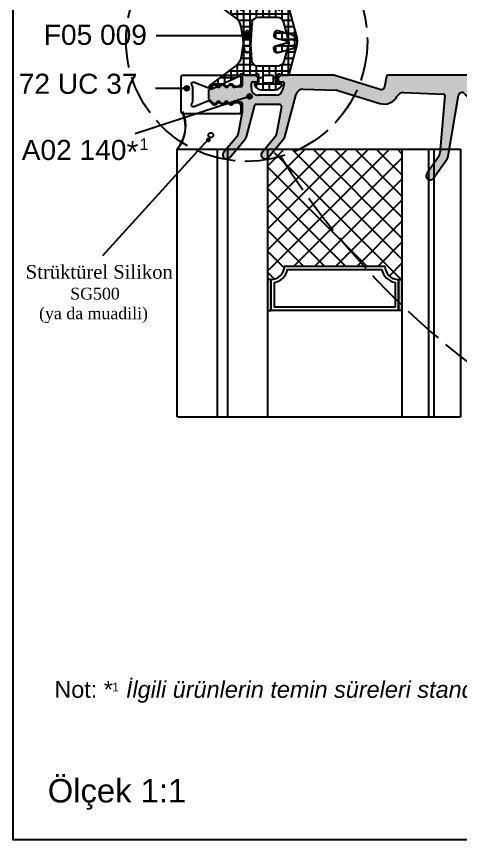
# Model space of a CAD drawing. Header units: millimetres. Extents: x -624 to 1947, y 11274 to 11571.
# Drawn here: x 1231 to 1297.2, y 11274.3 to 11397.2 of the extents above; entities that cross this region are included whole.
import ezdxf

# ---------------------------------------------------------------- set-up
doc = ezdxf.new("R2010")
doc.units = ezdxf.units.MM
doc.linetypes.add('AM_ISO02W050', pattern=[7.5, 6, -1.5])
for name, color, linetype in [('Antet', 7, 'Continuous'), ('FITIL', 11, 'Continuous'), ('Layer1', 7, 'Continuous'), ('nokta', 140, 'Continuous'), ('yazı_numara_k', 11, 'Continuous')]:
    doc.layers.add(name, color=color, linetype=linetype)
doc.styles.get("Standard").update_dxf_attribs({"font": 'arial.ttf'})

# ---------------------------------------------------------------- blocks, each defined once
blk = doc.blocks.new('CAM5V')
at = {"linetype": 'Continuous'}
for points in [[(941.47, -529.89), (941.47, -534.48), (940.97, -534.48), (940.97, -529.89)], [(941.47, -529.89), (941.47, -534.48), (940.97, -534.48), (940.97, -529.89)], [(941.47, -529.89), (941.47, -534.48), (940.97, -534.48), (940.97, -529.89)], [(960.47, -529.89), (960.47, -534.48), (960.97, -534.48), (960.97, -529.89)], [(960.47, -529.89), (960.47, -534.48), (960.97, -534.48), (960.97, -529.89)], [(960.47, -529.89), (960.47, -534.48), (960.97, -534.48), (960.97, -529.89)]]:
    blk.add_hatch(color=4, dxfattribs=at).paths.add_polyline_path(points)
at = {"color": 4}
for p, q in [((927.45, -513.99), (927.45, -553.99)), ((927.45, -513.99), (969.73, -513.99)), ((927.45, -513.99), (927.45, -553.99)), ((927.45, -513.99), (969.73, -513.99)), ((927.45, -513.99), (927.45, -553.99)), ((927.45, -513.99), (969.73, -513.99)), ((933.45, -553.99), (933.45, -513.99)), ((933.45, -553.99), (933.45, -513.99)), ((933.45, -553.99), (933.45, -513.99)), ((934.97, -553.99), (934.97, -513.99)), ((934.97, -553.99), (934.97, -513.99)), ((934.97, -553.99), (934.97, -513.99)), ((940.97, -553.99), (940.97, -513.99)), ((940.97, -553.99), (940.97, -513.99)), ((940.97, -553.99), (940.97, -513.99)), ((960.97, -553.99), (960.97, -513.99)), ((960.97, -553.99), (960.97, -513.99)), ((960.97, -553.99), (960.97, -513.99)), ((964.97, -553.99), (964.97, -513.99)), ((964.97, -553.99), (964.97, -513.99)), ((964.97, -553.99), (964.97, -513.99)), ((965.73, -553.99), (965.73, -513.99)), ((965.73, -553.99), (965.73, -513.99)), ((965.73, -553.99), (965.73, -513.99)), ((969.73, -553.99), (969.73, -513.99)), ((969.73, -553.99), (969.73, -513.99)), ((969.73, -553.99), (969.73, -513.99)), ((927.45, -553.99), (969.73, -553.99)), ((927.45, -553.99), (969.73, -553.99)), ((927.45, -553.99), (969.73, -553.99))]:
    blk.add_line(p, q, dxfattribs=at)
for points in [[(941.47, -529.89), (941.47, -534.48), (940.97, -534.48), (940.97, -529.89)], [(941.47, -529.89), (941.47, -534.48), (940.97, -534.48), (940.97, -529.89)], [(941.47, -529.89), (941.47, -534.48), (940.97, -534.48), (940.97, -529.89)], [(960.47, -529.89), (960.47, -534.49), (960.97, -534.49), (960.97, -529.89)], [(960.47, -529.89), (960.47, -534.48), (960.97, -534.48), (960.97, -529.89)], [(960.47, -529.89), (960.47, -534.49), (960.97, -534.49), (960.97, -529.89)], [(960.47, -529.89), (960.47, -534.48), (960.97, -534.48), (960.97, -529.89)], [(960.47, -529.89), (960.47, -534.49), (960.97, -534.49), (960.97, -529.89)], [(960.47, -529.89), (960.47, -534.48), (960.97, -534.48), (960.97, -529.89)]]:
    blk.add_lwpolyline(points, close=True, dxfattribs=at)
for points in [[(958.47, -536.49, -0.414214), (960.47, -534.49), (960.47, -529.89), (941.47, -529.89), (941.47, -534.49, -0.414214), (943.47, -536.49)], [(958.47, -536.49, -0.414214), (960.47, -534.49), (960.47, -529.89), (941.47, -529.89), (941.47, -534.49, -0.414214), (943.47, -536.49)], [(958.47, -536.49, -0.414214), (960.47, -534.49), (960.47, -529.89), (941.47, -529.89), (941.47, -534.49, -0.414214), (943.47, -536.49)], [(958.02, -535.99, -0.300614), (959.97, -534.04), (959.97, -530.39), (941.97, -530.39), (941.97, -534.04, -0.300614), (943.92, -535.99)], [(958.02, -535.99, -0.300614), (959.97, -534.04), (959.97, -530.39), (941.97, -530.39), (941.97, -534.04, -0.300614), (943.92, -535.99)], [(958.02, -535.99, -0.300614), (959.97, -534.04), (959.97, -530.39), (941.97, -530.39), (941.97, -534.04, -0.300614), (943.92, -535.99)]]:
    blk.add_lwpolyline(points, format="xyb", close=True, dxfattribs=at)
blk = doc.blocks.new('A02140')
blk.add_hatch(color=1).paths.add_polyline_path([(1229.32, 10846.43), (1229.32, 10862.9, 0.36397), (1229.15, 10863.09), (1227.59, 10863.37, -0.450467), (1227.2, 10864.01), (1229.27, 10870.8, 0.074313), (1229.32, 10871.09), (1229.32, 10878.69, 0.131652), (1229.29, 10878.79), (1229.09, 10879.13, 0.267949), (1228.92, 10879.23), (1228.52, 10879.23, 0.414214), (1228.32, 10879.03), (1228.32, 10878.55, -0.486696), (1228.07, 10878.36), (1227.08, 10878.6, -0.345265), (1226.32, 10879.57), (1226.32, 10882.23, -0.414214), (1227.32, 10883.23), (1228.12, 10883.23, -0.414214), (1228.32, 10883.03), (1228.32, 10882.43, 0.414214), (1228.52, 10882.23), (1228.92, 10882.23, 0.267949), (1229.09, 10882.33), (1229.29, 10882.68, 0.131652), (1229.32, 10882.78), (1229.32, 10884.43, 0.414214), (1229.12, 10884.63), (1227.79, 10884.63, -0.388879), (1227.59, 10884.81), (1227.51, 10885.74, -0.221695), (1227.6, 10885.98), (1227.77, 10886.15, 0.414214), (1227.77, 10886.58), (1227.61, 10886.74, -0.414214), (1227.61, 10887.16), (1227.79, 10887.34, 0.414214), (1227.79, 10887.76), (1227.61, 10887.94, -0.414214), (1227.61, 10888.36), (1227.79, 10888.54, 0.414214), (1227.79, 10888.96), (1227.2, 10889.55, 0.197461), (1226.99, 10889.64), (1225.97, 10889.64, 0.197461), (1225.76, 10889.55), (1225.17, 10888.96, 0.414214), (1225.17, 10888.54), (1225.35, 10888.36, -0.414214), (1225.35, 10887.94), (1225.17, 10887.76, 0.414214), (1225.17, 10887.34), (1225.35, 10887.16, -0.414214), (1225.35, 10886.74), (1225.18, 10886.58, 0.414214), (1225.18, 10886.15), (1225.36, 10885.98, -0.221695), (1225.45, 10885.74), (1225.33, 10884.81, -0.387272), (1225.13, 10884.63), (1223.83, 10884.63, -0.043661), (1223.8, 10884.63), (1220.6, 10885.2, -0.131652), (1220.14, 10885.42), (1217.8, 10887.38, 1), (1217.02, 10886.46), (1219.75, 10884.17, 0.109518), (1220.13, 10883.97), (1224.83, 10882.72, -0.339454), (1224.98, 10882.52), (1224.98, 10879.06, -0.466308), (1224.62, 10878.76), (1220.61, 10879.47, -0.131652), (1220.14, 10879.69), (1217.8, 10881.65, 1), (1217.03, 10880.73), (1219.76, 10878.45, 0.109518), (1220.14, 10878.25), (1226.5, 10876.54, -0.349216), (1227.24, 10875.54), (1227.07, 10870.59, -0.065543), (1227.02, 10870.33), (1225.11, 10864.07, 0.359628), (1226.18, 10861.48, -0.287312), (1226.72, 10860.56), (1226.51, 10854.57, -0.429634), (1226.29, 10854.38), (1217.61, 10855.14, -0.131652), (1217.12, 10855.32), (1214.62, 10857.07, 1), (1213.93, 10856.09), (1216.84, 10854.05, 0.109518), (1217.24, 10853.88), (1226.32, 10852.33, -0.606617), (1226.59, 10851.49), (1221.03, 10845.85, 0.183818), (1220.97, 10845.72), (1220.61, 10838.87, -0.267949), (1220.5, 10838.7), (1219.88, 10838.39, 0.466308), (1219.81, 10838.09), (1220.73, 10836.88, 0.700208), (1221.82, 10837.21), (1222.08, 10842, -1), (1223.62, 10841.92), (1223.56, 10840.81, 0.668179), (1224.06, 10840.57), (1224.25, 10840.74, 0.198912), (1224.32, 10840.88), (1224.6, 10846.27, -0.414214), (1224.81, 10846.46), (1226.03, 10846.4, 0.198912), (1226.17, 10846.45), (1226.43, 10846.68), (1226.65, 10846.42, 0.198912), (1226.79, 10846.36), (1229.11, 10846.23, 0.429634)])
at = {"color": 1}
for p, q in [((1225.17, 10888.96), (1225.76, 10889.55)), ((1226.99, 10889.64), (1225.97, 10889.64)), ((1227.79, 10888.96), (1227.2, 10889.55)), ((1225.35, 10888.36), (1225.17, 10888.54)), ((1225.17, 10887.76), (1225.35, 10887.94)), ((1227.61, 10888.36), (1227.79, 10888.54)), ((1227.79, 10887.76), (1227.61, 10887.94)), ((1220.14, 10885.42), (1217.8, 10887.38)), ((1225.35, 10887.16), (1225.17, 10887.34)), ((1225.18, 10886.58), (1225.35, 10886.74)), ((1227.61, 10887.16), (1227.79, 10887.34)), ((1227.77, 10886.58), (1227.61, 10886.74)), ((1217.02, 10886.46), (1219.75, 10884.17)), ((1225.36, 10885.98), (1225.18, 10886.15)), ((1225.45, 10885.74), (1225.33, 10884.81)), ((1227.59, 10884.81), (1227.51, 10885.74)), ((1227.6, 10885.98), (1227.77, 10886.15)), ((1223.8, 10884.63), (1220.6, 10885.2)), ((1225.13, 10884.63), (1223.83, 10884.63)), ((1229.12, 10884.63), (1227.79, 10884.63)), ((1229.32, 10882.78), (1229.32, 10884.43)), ((1220.13, 10883.97), (1224.83, 10882.72)), ((1227.32, 10883.23), (1228.12, 10883.23)), ((1228.32, 10883.03), (1228.32, 10882.43)), ((1224.98, 10882.52), (1224.98, 10879.06)), ((1226.32, 10879.57), (1226.32, 10882.23)), ((1228.52, 10882.23), (1228.92, 10882.23)), ((1229.09, 10882.33), (1229.29, 10882.68)), ((1217.03, 10880.73), (1219.76, 10878.45)), ((1220.14, 10879.69), (1217.8, 10881.65)), ((1224.62, 10878.76), (1220.61, 10879.47)), ((1228.92, 10879.23), (1228.52, 10879.23)), ((1220.14, 10878.25), (1226.5, 10876.54)), ((1228.07, 10878.36), (1227.08, 10878.6)), ((1228.32, 10879.03), (1228.32, 10878.55)), ((1229.29, 10878.79), (1229.09, 10879.13)), ((1229.32, 10871.09), (1229.32, 10878.69)), ((1227.24, 10875.54), (1227.07, 10870.59)), ((1227.2, 10864.01), (1229.27, 10870.8)), ((1227.02, 10870.33), (1225.11, 10864.07)), ((1229.15, 10863.09), (1227.59, 10863.37)), ((1229.32, 10846.43), (1229.32, 10862.9)), ((1226.72, 10860.56), (1226.51, 10854.57)), ((1213.93, 10856.09), (1216.84, 10854.05)), ((1217.12, 10855.32), (1214.62, 10857.07)), ((1226.29, 10854.38), (1217.61, 10855.14)), ((1217.24, 10853.88), (1226.32, 10852.33)), ((1226.59, 10851.49), (1221.03, 10845.85)), ((1224.32, 10840.88), (1224.6, 10846.27)), ((1224.81, 10846.46), (1226.03, 10846.4)), ((1226.17, 10846.45), (1226.43, 10846.68)), ((1226.43, 10846.68), (1226.65, 10846.42)), ((1226.79, 10846.36), (1229.11, 10846.23)), ((1220.97, 10845.72), (1220.61, 10838.87)), ((1221.82, 10837.21), (1222.08, 10842)), ((1223.62, 10841.92), (1223.56, 10840.81)), ((1224.06, 10840.57), (1224.25, 10840.74)), ((1220.5, 10838.7), (1219.88, 10838.39)), ((1219.81, 10838.09), (1220.73, 10836.88))]:
    blk.add_line(p, q, dxfattribs=at)
for centre, radius, start, end in [((1225.97, 10889.34), 0.3, 90.3201, 135), ((1226.99, 10889.34), 0.3, 45, 89.6799), ((1225.38, 10888.75), 0.3, 135, 225), ((1225.13, 10888.15), 0.3, 315, 45), ((1227.82, 10888.15), 0.3, 135, 225), ((1227.58, 10888.75), 0.3, 315, 45), ((1217.41, 10886.92), 0.6, 50, 230), ((1225.38, 10887.55), 0.3, 135, 225), ((1225.13, 10886.95), 0.3, 315, 45), ((1227.82, 10886.95), 0.3, 135, 225), ((1227.58, 10887.55), 0.3, 315, 45), ((1220.78, 10886.18), 1, 230, 260), ((1225.4, 10886.37), 0.3, 135, 225), ((1225.15, 10885.77), 0.3, 355, 45), ((1227.81, 10885.77), 0.3, 135, 185), ((1227.56, 10886.37), 0.3, 315, 45), ((1220.39, 10884.94), 1, 230, 255), ((1223.83, 10884.83), 0.2, 260, 270), ((1225.13, 10884.83), 0.196, 270, 354.6799), ((1227.79, 10884.83), 0.2, 185, 270), ((1229.12, 10884.43), 0.2, 0, 90), ((1227.32, 10882.23), 1, 90, 180), ((1228.12, 10883.03), 0.2, 0, 90), ((1217.42, 10881.19), 0.6, 50, 230), ((1224.78, 10882.52), 0.2, 0, 75), ((1228.52, 10882.43), 0.2, 180, 270), ((1228.92, 10882.43), 0.2, 270, 330), ((1229.12, 10882.78), 0.2, 330, 0), ((1220.78, 10880.45), 1, 230, 260), ((1227.32, 10879.57), 1, 180, 256.1921), ((1228.52, 10879.03), 0.2, 90, 180), ((1228.92, 10879.03), 0.2, 30, 90), ((1220.4, 10879.21), 1, 230, 255), ((1224.68, 10879.06), 0.3, 260, 0), ((1228.12, 10878.55), 0.2, 256.1921, 0), ((1229.12, 10878.69), 0.2, 0, 30), ((1226.24, 10875.58), 1, 358, 75), ((1228.32, 10871.09), 1, 343, 0), ((1226.07, 10870.62), 1, 343, 358), ((1227.21, 10863.43), 2.2, 163, 242.1201), ((1227.68, 10863.86), 0.5, 163, 260), ((1229.12, 10862.9), 0.2, 0, 80), ((1225.72, 10860.6), 1, 358, 62.1201), ((1214.27, 10856.58), 0.6, 55, 235), ((1217.69, 10856.14), 1, 235, 265), ((1217.42, 10854.87), 1, 235, 260), ((1226.31, 10854.58), 0.2, 265, 358), ((1226.24, 10851.84), 0.5, 315.3371, 80.3039), ((1224.8, 10846.26), 0.2, 87, 177), ((1226.04, 10846.6), 0.2, 267, 312), ((1226.8, 10846.56), 0.2, 222, 267), ((1229.12, 10846.43), 0.2, 267, 0), ((1221.17, 10845.71), 0.2, 135.3371, 177), ((1222.85, 10841.96), 0.773, 357, 177), ((1223.86, 10840.79), 0.3, 177, 312), ((1224.12, 10840.89), 0.2, 312, 357), ((1220.41, 10838.88), 0.2, 297, 357), ((1219.97, 10838.21), 0.2, 117, 217), ((1221.21, 10837.25), 0.611, 217, 357)]:
    blk.add_arc(centre, radius, start, end, dxfattribs=at)
blk = doc.blocks.new('72UC37')
at = {"layer": 'Layer1', "color": 0, "linetype": 'Continuous', "ltscale": 10}
blk.add_lwpolyline([(1705.09, 11318.63), (1706, 11318.63), (1706.34, 11318.33), (1706.39, 11317.75, -0.221695), (1706.3, 11317.51), (1706.13, 11317.34, 0.414214), (1706.13, 11316.91), (1706.3, 11316.74, -0.414214), (1706.3, 11316.32), (1706.13, 11316.14, 0.414214), (1706.13, 11315.72), (1706.3, 11315.54, -0.414214), (1706.3, 11315.12), (1706.13, 11314.94, 0.198912), (1706.04, 11314.73), (1706.04, 11314.67), (1706.04, 11314.62, 0.198912), (1706.13, 11314.41), (1706.55, 11313.99, -0.298826), (1706.62, 11313.67), (1705.81, 11311.64, 0.837166), (1706.32, 11311.33, -0.213422), (1706.54, 11311.43), (1707.64, 11311.43), (1708.75, 11311.43, -0.213422), (1708.97, 11311.33, 0.837166), (1709.47, 11311.64), (1708.67, 11313.67, -0.298826), (1708.74, 11313.99), (1709.15, 11314.41, 0.198912), (1709.24, 11314.62), (1709.24, 11314.67), (1709.24, 11314.73, 0.198912), (1709.15, 11314.94), (1708.98, 11315.12, -0.414214), (1708.98, 11315.54), (1709.15, 11315.72, 0.414214), (1709.15, 11316.14), (1708.98, 11316.32, -0.414214), (1708.98, 11316.74), (1709.15, 11316.91, 0.414214), (1709.15, 11317.34), (1708.98, 11317.51, -0.221695), (1708.89, 11317.75), (1708.94, 11318.33), (1709.28, 11318.63), (1710.19, 11318.63, -0.414214), (1710.49, 11318.33), (1710.49, 11309.93, -0.414214), (1710.19, 11309.63), (1707.64, 11309.63), (1705.09, 11309.63, -0.414214), (1704.79, 11309.93), (1704.79, 11318.33, -0.414214)], format="xyb", close=True, dxfattribs=at)
blk = doc.blocks.new('F05009')
at = {"layer": 'FITIL'}
h = blk.add_hatch(dxfattribs=at)
h.set_pattern_fill('NET', color=256, scale=0.3, style=0)
h.paths.add_polyline_path([(-531.95, 11339.95), (-527.88, 11341.04, -0.414214), (-526.17, 11340.05), (-525.66, 11338.17, -0.414214), (-525.95, 11337.68), (-526.24, 11337.61, -0.414214), (-526.73, 11337.89), (-527.2, 11339.67, 0.414214), (-527.45, 11339.81), (-530.21, 11339.07, 0.339454), (-530.95, 11338.11), (-530.95, 11335.29, 0.39896), (-530, 11334.29), (-526.03, 11334.08, -0.900404), (-525.99, 11333.29), (-529.54, 11332.73, 0.194002), (-530.83, 11331.96), (-533.81, 11328.01, -0.898151), (-534.32, 11328.32), (-532.43, 11332.41, -0.202229), (-532.32, 11332.51, 0.56776), (-532.18, 11333.19, -0.211717), (-532.25, 11333.34), (-532.25, 11334.75, -0.267949), (-532.15, 11334.92, 0.767327), (-532.25, 11335.29), (-533.45, 11335.29), (-533.45, 11334.89, -0.57735), (-533.75, 11334.72), (-533.95, 11334.83, -0.267949), (-534.45, 11335.7), (-534.45, 11337.78, -0.267949), (-533.95, 11338.65), (-533.75, 11338.76, -0.57735), (-533.45, 11338.59), (-533.45, 11338.19), (-532.25, 11338.19, 0.767327), (-532.15, 11338.56, -0.267949), (-532.25, 11338.74), (-532.25, 11339.57, -0.339454)])
h.paths.add_polyline_path([(-533.25, 11335.99), (-532.45, 11335.99, 0.414214), (-532.25, 11336.19), (-532.25, 11337.29, 0.414214), (-532.45, 11337.49), (-533.25, 11337.49, 0.414214), (-533.45, 11337.29), (-533.45, 11336.19, 0.414214)], flags=16)
at = {"layer": 'FITIL', "flags": 128}
for points in [[(-531.95, 11339.95), (-527.88, 11341.04, -0.414214), (-526.17, 11340.05), (-525.66, 11338.17, -0.414214), (-525.95, 11337.68), (-526.24, 11337.61, -0.414214), (-526.73, 11337.89), (-527.2, 11339.67, 0.414214), (-527.45, 11339.81), (-530.21, 11339.07, 0.339454), (-530.95, 11338.11), (-530.95, 11335.29, 0.39896), (-530, 11334.29), (-526.03, 11334.08, -0.900404), (-525.99, 11333.29), (-529.54, 11332.73, 0.194002), (-530.83, 11331.96), (-533.81, 11328.01, -0.898151), (-534.32, 11328.32), (-532.43, 11332.41, -0.202229), (-532.32, 11332.51, 0.56776), (-532.18, 11333.19, -0.211717), (-532.25, 11333.34), (-532.25, 11334.75, -0.267949), (-532.15, 11334.92, 0.767327), (-532.25, 11335.29), (-533.45, 11335.29), (-533.45, 11334.89, -0.57735), (-533.75, 11334.72), (-533.95, 11334.83, -0.267949), (-534.45, 11335.7), (-534.45, 11337.78, -0.267949), (-533.95, 11338.65), (-533.75, 11338.76, -0.57735), (-533.45, 11338.59), (-533.45, 11338.19), (-532.25, 11338.19, 0.767327), (-532.15, 11338.56, -0.267949), (-532.25, 11338.74), (-532.25, 11339.57, -0.339454)], [(-533.25, 11335.99), (-532.45, 11335.99, 0.414214), (-532.25, 11336.19), (-532.25, 11337.29, 0.414214), (-532.45, 11337.49), (-533.25, 11337.49, 0.414214), (-533.45, 11337.29), (-533.45, 11336.19, 0.414214)]]:
    blk.add_lwpolyline(points, format="xyb", close=True, dxfattribs=at)

msp = doc.modelspace()

# ---------------------------------------------------------------- hatches: boundary and pattern name
h = msp.add_hatch()
h.set_pattern_fill('ANSI37', color=256, scale=0.7, style=0)
h.set_pattern_definition([(45, (256.3012, -1354.6916), (-1.57154482, 1.57154482), []), (135, (256.3012, -1354.6916), (-1.57154482, -1.57154482), [])])
h.paths.add_polyline_path([(1288.548, 11377.439), (1270.719, 11377.439, -0.0869389), (1268.548, 11376.644), (1268.548, 11359.961), (1268.548, 11357.94), (1269.048, 11357.94, 0.4175984), (1271.046, 11359.961), (1286.049, 11359.961, 0.4176061), (1288.048, 11357.94), (1288.048, 11357.94), (1288.548, 11357.94)])
at = {"layer": 'Antet'}
h = msp.add_hatch(dxfattribs=at)
h.set_pattern_fill('LINE', color=0, scale=0.5, angle=45, style=0)
h.set_pattern_definition([(45, (2291.69693, 11358.511725), (-0.044194174, 0.044194174), [])])
edge = h.paths.add_edge_path()
edge.add_arc((1265.341, 11394.34), 0.362, 0, 360)
h = msp.add_hatch(dxfattribs=at)
h.set_pattern_fill('LINE', color=0, scale=0.5, angle=45, style=0)
h.set_pattern_definition([(45, (2282.757056, 11350.66606), (-0.044194174, 0.044194174), [])])
edge = h.paths.add_edge_path()
edge.add_arc((1256.401, 11386.495), 0.362, 0, 360)
h = msp.add_hatch(dxfattribs=at)
h.set_pattern_fill('LINE', color=0, scale=0.5, angle=45, style=0)
h.set_pattern_definition([(45, (2292.11302, 11349.461296), (-0.044194174, 0.044194174), [])])
edge = h.paths.add_edge_path()
edge.add_arc((1265.757, 11385.29), 0.362, 0, 360)
h = msp.add_hatch(color=0, dxfattribs=at)
h.set_gradient(color1=(77, 0, 0))
edge = h.paths.add_edge_path()
edge.add_arc((1259.626, 11378.798), 0.362, 0, 360)

# ---------------------------------------------------------------- linework, layer by layer
at = {"color": 140}
for p, q in [((1265.341, 11394.34), (1251.82, 11394.34)), ((1259.57, 11378.805), (1243.829, 11361.504))]:
    msp.add_line(p, q, dxfattribs=at)
at = {"color": 0}
msp.add_line((1264.205, 11382.74), (1264.612, 11382.74), dxfattribs=at)
at = {"color": 140, "linetype": 'AM_ISO02W050'}
msp.add_circle((1265.35, 11393.579), 17.988, dxfattribs=at)
at = {"color": 7}
for centre, radius, start, end in [((1250.913, 11380.916), 5.331, 319.28128, 23.4138), ((1251.28, 11380.748), 4.944, 317.98906, 23.7588)]:
    msp.add_arc(centre, radius, start, end, dxfattribs=at)
at = {"color": 140, "linetype": 'AM_ISO02W050'}
msp.add_arc((1371.911, 11440.596), 120.177, 212.34079, 256.28685, dxfattribs=at)
at = {"layer": 'Antet', "color": 140}
msp.add_lwpolyline([(1440.45, 11274.303), (1440.45, 11571.303), (1230.45, 11571.303), (1230.45, 11274.303)], close=True, dxfattribs=at)
at = {"layer": 'Antet', "color": 0}
for centre in [(1265.341, 11394.34), (1256.401, 11386.495), (1265.757, 11385.29), (1260, 11379.501)]:
    msp.add_circle(centre, 0.362, dxfattribs=at)
at = {"layer": 'nokta'}
for p, q in [((1256.401, 11386.495), (1251.743, 11386.495)), ((1265.757, 11385.29), (1248.697, 11379.721))]:
    msp.add_line(p, q, dxfattribs=at)

# ---------------------------------------------------------------- block references
at = {"color": 1, "rotation": 270}
msp.add_blockref('F05009', (-10068.202, 10866.139), dxfattribs=at)
at = {"color": 1, "xscale": -1, "rotation": 270}
msp.add_blockref('F05009', (-10068.202, 11920.738), dxfattribs=at)
at = {"color": 0, "xscale": -1, "rotation": 270}
msp.add_blockref('72UC37', (-10054.121, 9677.947), dxfattribs=at)
at = {"color": 0, "rotation": 89.99999999999999}
msp.add_blockref('A02140', (12149.281, 10159.134), dxfattribs=at)
at = {"color": 6, "xscale": -1, "rotation": 180}
msp.add_blockref('CAM5V', (327.499, 10823.447), dxfattribs=at)

# ---------------------------------------------------------------- texts
at = {"layer": 'Antet', "color": 1, "linetype": 'Continuous'}
msp.add_text('*', height=3.25, rotation=360, dxfattribs=at).set_placement((1247.423, 11375.386))
at = {"layer": 'Antet', "char_height": 3, "width": 32.13086}
for s, insert, attachment_point in [('{\\fArial|b0|i0|c162|p34;F05 009}', (1250.461, 11395.994), 3), ('{\\fArial|b0|i0|c162|p34;72 UC 37}', (1231.346, 11388.68), 1), ('{\\fArial|b0|i0|c162|p34;A02 140}', (1231.79, 11378.793), 1)]:
    msp.add_mtext(s, dxfattribs=dict(at, insert=insert, attachment_point=attachment_point))
at = {"layer": 'Antet', "color": 1, "insert": (1249.353, 11379.024), "char_height": 1.71951, "attachment_point": 1}
msp.add_mtext('{\\fArial|b0|i0|c0|p0;1}', dxfattribs=at)
at = {"layer": 'Antet', "attachment_point": 1}
for s, insert, char_height in [('{Not: *  \\fArial|b0|i1|c0|p34;İlgili ürünlerin temin süreleri standart temin süreleri dışında olup, temasa geçilmesi önem taşımaktadır.}', (1236.653, 11297.97), 2.5), ('{\\fArial|b0|i0|c0|p0;1}', (1245.284, 11297.737), 1.3227)]:
    msp.add_mtext(s, dxfattribs=dict(at, insert=insert, char_height=char_height))
at = {"layer": 'yazı_numara_k', "color": 0, "insert": (1232.381, 11360.104), "char_height": 2.035, "width": 24.14354, "attachment_point": 1}
msp.add_mtext('{\\fTimes New Roman|b0|i0|c162|p18;Strüktürel Silikon\\P\\H0.8649x;          SG500\\P   (ya da muadili)}', dxfattribs=at)
at = {"layer": 'yazı_numara_k', "insert": (1235.666, 11283.34), "char_height": 3.5, "attachment_point": 1}
msp.add_mtext('{\\fArial|b0|i0|c162|p34;Ölçek 1:1}', dxfattribs=at)

doc.saveas('drawing.dxf')
